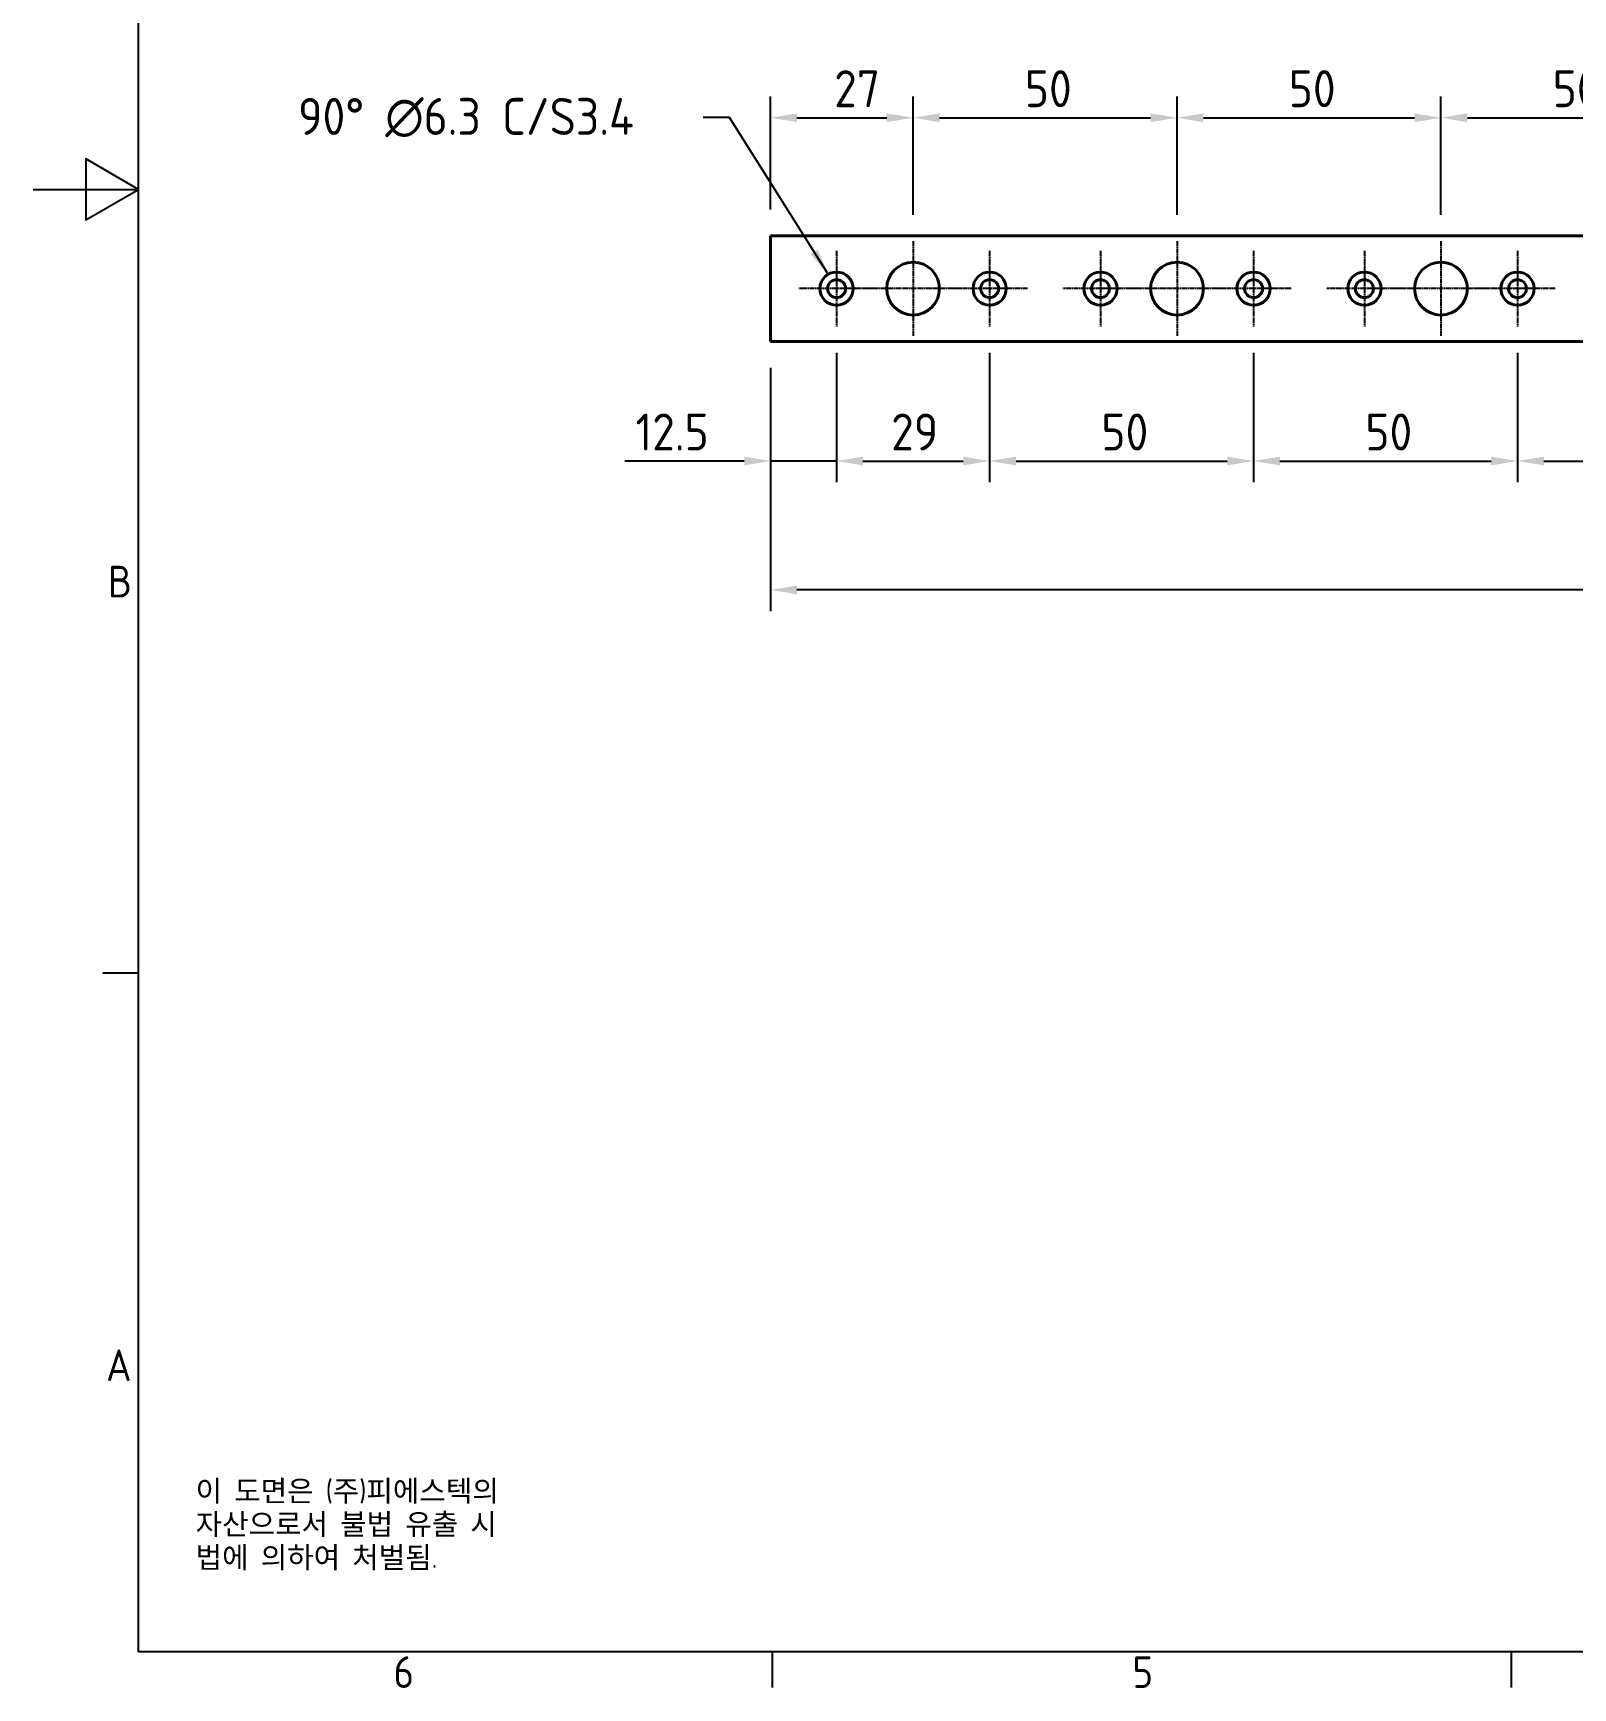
# Model space of a CAD drawing. Header units: millimetres. Extents: x 0 to 840, y 0 to 594.
# Drawn here: x 0 to 291.7, y 13.1 to 326.6 of the extents above; entities that cross this region are included whole.
import ezdxf

# ---------------------------------------------------------------- set-up
doc = ezdxf.new("R2010")
doc.units = ezdxf.units.MM
doc.header["$LTSCALE"] = 2
doc.linetypes.add('CHAIN', pattern=[0.7087, 0.4724, -0.0591, 0.1181, -0.0591])
doc.layers.get('0').update_dxf_attribs({"color": 3, "lineweight": 25, "true_color": 0x00ff00})
for name, color, linetype, lineweight, true_color in [('가시적인 것(ISO)', 3, 'Continuous', 40, 0x00ff00), ('기호(ISO)', 5, 'Continuous', 25, 0x0000ff), ('중심 표식(ISO)', 1, 'Continuous', 25, 0xff0000), ('치수(ISO)', 2, 'Continuous', 25, 0xffff00)]:
    doc.layers.add(name, color=color, linetype=linetype, lineweight=lineweight, true_color=true_color)
doc.layers.add('경계(ISO)', color=7, linetype='Continuous', lineweight=25)
doc.styles.add('문자 텍스트_PSTEK_POSCO', font='isocp.shx')
doc.styles.add('치수 텍스트_PSTEK_POSCO', font='isocp.shx')
doc.dimstyles.new('치수_PSTEK_POSCO', dxfattribs={"dimscale": 2, "dimtxt": 3.5, "dimasz": 2.5, "dimexe": 2, "dimexo": 2.5, "dimgap": 1, "dimtad": 1, "dimrnd": 1e-08, "dimdsep": 46, "dimtxsty": '치수 텍스트_PSTEK_POSCO', "dimcen": 0.09, "dimdle": 10, "dimclrd": 7, "dimclre": 7, "dimclrt": 2, "dimadec": 1, "dimazin": 2, "dimtfac": 1, "dimtmove": 0, "dimatfit": 3, "dimfxl": 1, "dimtolj": 1, "dimlwd": -1, "dimlwe": -1, "dimarcsym": 0})
doc.dimstyles.new('치수_PSTEK_POSCO$7', dxfattribs={"dimscale": 2, "dimtxt": 3.5, "dimasz": 2.5, "dimexe": 2, "dimexo": 2.5, "dimgap": 1, "dimtad": 1, "dimrnd": 1e-08, "dimdsep": 46, "dimtxsty": '치수 텍스트_PSTEK_POSCO', "dimcen": 0.09, "dimdle": 10, "dimclrd": 7, "dimclre": 7, "dimclrt": 2, "dimadec": 1, "dimazin": 2, "dimtfac": 1, "dimtmove": 0, "dimatfit": 3, "dimfxl": 1, "dimtolj": 1, "dimlwd": -1, "dimlwe": -1, "dimarcsym": 0})

# ---------------------------------------------------------------- blocks, each defined once
blk = doc.blocks.new('경계 Default Border')
at = {"layer": '경계(ISO)'}
for p, q in [((10, 74.25), (6.6, 74.25)), ((70, 10), (70, 6.6)), ((140, 10), (140, 6.6))]:
    blk.add_line(p, q, dxfattribs=at)
at = {"layer": '경계(ISO)', "flags": 128}
for points in [[(10, 10), (10, 287), (410, 287), (410, 10), (10, 10)], [(0, 148.5), (10, 148.5), (5, 151.39), (5, 145.61), (10, 148.5)]]:
    blk.add_lwpolyline(points, dxfattribs=at)
at = {"layer": '경계(ISO)', "color": 2, "true_color": 0xffff00, "char_height": 3, "attachment_point": 7, "style": '문자 텍스트_PSTEK_POSCO'}
for s, insert in [('B', (7.08, 109.85)), ('A', (6.91, 35.62)), ('6', (34.14, 6.57)), ('5', (104.14, 6.57))]:
    blk.add_mtext(s, dxfattribs=dict(at, insert=insert))
blk = doc.blocks.new('*D22')
at = {"layer": 'Defpoints', "color": 0, "transparency": 16777216}
for p in [(152.22, 271.05), (139.72, 268.2), (152.22, 245.54)]:
    blk.add_point(p, dxfattribs=at)
at = {"layer": '치수(ISO)', "color": 7, "transparency": 16777216}
for p, q in [((152.22, 266.05), (152.22, 241.54)), ((139.72, 263.2), (139.72, 241.54)), ((134.72, 245.54), (112.13, 245.54)), ((152.22, 245.54), (139.72, 245.54)), ((157.22, 245.54), (162.22, 245.54))]:
    blk.add_line(p, q, dxfattribs=at)
for points in [[(134.72, 246.38), (134.72, 244.71), (139.72, 245.54)], [(157.22, 246.38), (157.22, 244.71), (152.22, 245.54)]]:
    blk.add_solid(points, dxfattribs=at)
at = {"layer": '치수(ISO)', "color": 2, "transparency": 16777216, "insert": (114.13, 251.04), "char_height": 7, "attachment_point": 4, "style": '치수 텍스트_PSTEK_POSCO'}
blk.add_mtext('\\A1;12.5', dxfattribs=at)
blk = doc.blocks.new('*D23')
at = {"layer": 'Defpoints', "color": 0, "transparency": 16777216}
for p in [(152.22, 271.05), (181.22, 271.05), (181.22, 245.54)]:
    blk.add_point(p, dxfattribs=at)
at = {"layer": '치수(ISO)', "color": 7, "transparency": 16777216}
for p, q in [((152.22, 266.05), (152.22, 241.54)), ((181.22, 266.05), (181.22, 241.54)), ((157.22, 245.54), (176.22, 245.54))]:
    blk.add_line(p, q, dxfattribs=at)
for points in [[(157.22, 246.38), (157.22, 244.71), (152.22, 245.54)], [(176.22, 246.38), (176.22, 244.71), (181.22, 245.54)]]:
    blk.add_solid(points, dxfattribs=at)
at = {"layer": '치수(ISO)', "color": 2, "transparency": 16777216, "insert": (162.55, 251.04), "char_height": 7, "attachment_point": 4, "style": '치수 텍스트_PSTEK_POSCO'}
blk.add_mtext('\\A1;29', dxfattribs=at)
blk = doc.blocks.new('*D24')
at = {"layer": 'Defpoints', "color": 0, "transparency": 16777216}
for p in [(181.22, 271.05), (231.22, 271.05), (231.22, 245.54)]:
    blk.add_point(p, dxfattribs=at)
at = {"layer": '치수(ISO)', "color": 7, "transparency": 16777216}
for p, q in [((181.22, 266.05), (181.22, 241.54)), ((231.22, 266.05), (231.22, 241.54)), ((186.22, 245.54), (226.22, 245.54))]:
    blk.add_line(p, q, dxfattribs=at)
for points in [[(186.22, 246.38), (186.22, 244.71), (181.22, 245.54)], [(226.22, 246.38), (226.22, 244.71), (231.22, 245.54)]]:
    blk.add_solid(points, dxfattribs=at)
at = {"layer": '치수(ISO)', "color": 2, "transparency": 16777216, "insert": (202.39, 251.04), "char_height": 7, "attachment_point": 4, "style": '치수 텍스트_PSTEK_POSCO'}
blk.add_mtext('\\A1;50', dxfattribs=at)
blk = doc.blocks.new('*D25')
at = {"layer": 'Defpoints', "color": 0, "transparency": 16777216}
for p in [(231.22, 271.05), (281.22, 271.05), (281.22, 245.54)]:
    blk.add_point(p, dxfattribs=at)
at = {"layer": '치수(ISO)', "color": 7, "transparency": 16777216}
for p, q in [((231.22, 266.05), (231.22, 241.54)), ((281.22, 266.05), (281.22, 241.54)), ((236.22, 245.54), (276.22, 245.54))]:
    blk.add_line(p, q, dxfattribs=at)
for points in [[(236.22, 246.38), (236.22, 244.71), (231.22, 245.54)], [(276.22, 246.38), (276.22, 244.71), (281.22, 245.54)]]:
    blk.add_solid(points, dxfattribs=at)
at = {"layer": '치수(ISO)', "color": 2, "transparency": 16777216, "insert": (252.39, 251.04), "char_height": 7, "attachment_point": 4, "style": '치수 텍스트_PSTEK_POSCO'}
blk.add_mtext('\\A1;50', dxfattribs=at)
blk = doc.blocks.new('*D26')
at = {"layer": 'Defpoints', "color": 0, "transparency": 16777216}
for p in [(281.22, 271.05), (331.22, 271.05), (331.22, 245.54)]:
    blk.add_point(p, dxfattribs=at)
at = {"layer": '치수(ISO)', "color": 7, "transparency": 16777216}
for p, q in [((281.22, 266.05), (281.22, 241.54)), ((331.22, 266.05), (331.22, 241.54)), ((286.22, 245.54), (326.22, 245.54))]:
    blk.add_line(p, q, dxfattribs=at)
for points in [[(286.22, 246.38), (286.22, 244.71), (281.22, 245.54)], [(326.22, 246.38), (326.22, 244.71), (331.22, 245.54)]]:
    blk.add_solid(points, dxfattribs=at)
at = {"layer": '치수(ISO)', "color": 2, "transparency": 16777216, "insert": (302.39, 251.04), "char_height": 7, "attachment_point": 4, "style": '치수 텍스트_PSTEK_POSCO'}
blk.add_mtext('\\A1;50', dxfattribs=at)
blk = doc.blocks.new('*D32')
at = {"layer": 'Defpoints', "color": 0, "transparency": 16777216}
for p in [(166.72, 310.57), (139.72, 288.2), (166.72, 287.2)]:
    blk.add_point(p, dxfattribs=at)
at = {"layer": '치수(ISO)', "color": 7, "transparency": 16777216}
for p, q in [((139.72, 293.2), (139.72, 314.57)), ((166.72, 292.2), (166.72, 314.57)), ((144.72, 310.57), (161.72, 310.57))]:
    blk.add_line(p, q, dxfattribs=at)
for points in [[(144.72, 311.4), (144.72, 309.74), (139.72, 310.57)], [(161.72, 311.4), (161.72, 309.74), (166.72, 310.57)]]:
    blk.add_solid(points, dxfattribs=at)
at = {"layer": '치수(ISO)', "color": 2, "transparency": 16777216, "insert": (151.76, 316.07), "char_height": 7, "attachment_point": 4, "style": '치수 텍스트_PSTEK_POSCO'}
blk.add_mtext('\\A1;27', dxfattribs=at)
blk = doc.blocks.new('*D33')
at = {"layer": 'Defpoints', "color": 0, "transparency": 16777216}
for p in [(216.72, 310.57), (166.72, 287.2), (216.72, 287.2)]:
    blk.add_point(p, dxfattribs=at)
at = {"layer": '치수(ISO)', "color": 7, "transparency": 16777216}
for p, q in [((166.72, 292.2), (166.72, 314.57)), ((216.72, 292.2), (216.72, 314.57)), ((171.72, 310.57), (211.72, 310.57))]:
    blk.add_line(p, q, dxfattribs=at)
for points in [[(171.72, 311.4), (171.72, 309.74), (166.72, 310.57)], [(211.72, 311.4), (211.72, 309.74), (216.72, 310.57)]]:
    blk.add_solid(points, dxfattribs=at)
at = {"layer": '치수(ISO)', "color": 2, "transparency": 16777216, "insert": (187.89, 316.07), "char_height": 7, "attachment_point": 4, "style": '치수 텍스트_PSTEK_POSCO'}
blk.add_mtext('\\A1;50', dxfattribs=at)
blk = doc.blocks.new('*D34')
at = {"layer": 'Defpoints', "color": 0, "transparency": 16777216}
for p in [(266.72, 310.57), (216.72, 287.2), (266.72, 287.2)]:
    blk.add_point(p, dxfattribs=at)
at = {"layer": '치수(ISO)', "color": 7, "transparency": 16777216}
for p, q in [((216.72, 292.2), (216.72, 314.57)), ((266.72, 292.2), (266.72, 314.57)), ((221.72, 310.57), (261.72, 310.57))]:
    blk.add_line(p, q, dxfattribs=at)
for points in [[(221.72, 311.4), (221.72, 309.74), (216.72, 310.57)], [(261.72, 311.4), (261.72, 309.74), (266.72, 310.57)]]:
    blk.add_solid(points, dxfattribs=at)
at = {"layer": '치수(ISO)', "color": 2, "transparency": 16777216, "insert": (237.89, 316.07), "char_height": 7, "attachment_point": 4, "style": '치수 텍스트_PSTEK_POSCO'}
blk.add_mtext('\\A1;50', dxfattribs=at)
blk = doc.blocks.new('*D35')
at = {"layer": 'Defpoints', "color": 0, "transparency": 16777216}
for p in [(316.72, 310.57), (266.72, 287.2), (316.72, 287.2)]:
    blk.add_point(p, dxfattribs=at)
at = {"layer": '치수(ISO)', "color": 7, "transparency": 16777216}
for p, q in [((266.72, 292.2), (266.72, 314.57)), ((316.72, 292.2), (316.72, 314.57)), ((271.72, 310.57), (311.72, 310.57))]:
    blk.add_line(p, q, dxfattribs=at)
for points in [[(271.72, 311.4), (271.72, 309.74), (266.72, 310.57)], [(311.72, 311.4), (311.72, 309.74), (316.72, 310.57)]]:
    blk.add_solid(points, dxfattribs=at)
at = {"layer": '치수(ISO)', "color": 2, "transparency": 16777216, "insert": (287.89, 316.07), "char_height": 7, "attachment_point": 4, "style": '치수 텍스트_PSTEK_POSCO'}
blk.add_mtext('\\A1;50', dxfattribs=at)
blk = doc.blocks.new('*D41')
at = {"layer": 'Defpoints', "color": 0, "transparency": 16777216}
for p in [(139.72, 268.2), (547.72, 268.2), (139.72, 221.13)]:
    blk.add_point(p, dxfattribs=at)
at = {"layer": '치수(ISO)', "color": 7, "transparency": 16777216}
for p, q in [((139.72, 263.2), (139.72, 217.13)), ((547.72, 263.2), (547.72, 217.13)), ((542.72, 221.13), (144.72, 221.13))]:
    blk.add_line(p, q, dxfattribs=at)
for points in [[(144.72, 221.97), (144.72, 220.3), (139.72, 221.13)], [(542.72, 221.97), (542.72, 220.3), (547.72, 221.13)]]:
    blk.add_solid(points, dxfattribs=at)
at = {"layer": '치수(ISO)', "color": 2, "transparency": 16777216, "insert": (337.07, 226.63), "char_height": 7, "attachment_point": 4, "style": '치수 텍스트_PSTEK_POSCO'}
blk.add_mtext('\\A1;408', dxfattribs=at)

msp = doc.modelspace()

# ---------------------------------------------------------------- linework, layer by layer
at = {"layer": '가시적인 것(ISO)'}
for p, q in [((139.719, 268.196), (139.719, 288.196)), ((139.719, 288.196), (547.719, 288.196)), ((547.719, 268.196), (139.719, 268.196))]:
    msp.add_line(p, q, dxfattribs=at)
for centre, radius in [((166.719, 278.196), 5), ((216.719, 278.196), 5), ((266.719, 278.196), 5), ((152.219, 278.196), 3.15), ((152.219, 278.196), 1.7), ((181.219, 278.196), 3.15), ((181.219, 278.196), 1.7), ((202.219, 278.196), 3.15), ((202.219, 278.196), 1.7), ((231.219, 278.196), 3.15), ((231.219, 278.196), 1.7), ((252.219, 278.196), 3.15), ((252.219, 278.196), 1.7), ((281.219, 278.196), 3.15), ((281.219, 278.196), 1.7)]:
    msp.add_circle(centre, radius, dxfattribs=at)
at = {"layer": '중심 표식(ISO)', "linetype": 'CHAIN'}
for p, q in [((152.219, 285.346), (152.219, 271.046)), ((166.719, 287.196), (166.719, 269.196)), ((181.219, 285.346), (181.219, 271.046)), ((202.219, 285.346), (202.219, 271.046)), ((216.719, 287.196), (216.719, 269.196)), ((231.219, 285.346), (231.219, 271.046)), ((252.219, 285.346), (252.219, 271.046)), ((266.719, 287.196), (266.719, 269.196)), ((281.219, 285.346), (281.219, 271.046)), ((159.369, 278.196), (145.069, 278.196)), ((175.719, 278.196), (157.719, 278.196)), ((188.369, 278.196), (174.069, 278.196)), ((209.369, 278.196), (195.069, 278.196)), ((225.719, 278.196), (207.719, 278.196)), ((238.369, 278.196), (224.069, 278.196)), ((259.369, 278.196), (245.069, 278.196)), ((275.719, 278.196), (257.719, 278.196)), ((288.369, 278.196), (274.069, 278.196))]:
    msp.add_line(p, q, dxfattribs=at)

# ---------------------------------------------------------------- block references
at = {"xscale": 2, "yscale": 2, "zscale": 2}
msp.add_blockref('경계 Default Border', (0, 0), dxfattribs=at)

# ---------------------------------------------------------------- texts
at = {"layer": '기호(ISO)', "color": 2, "true_color": 0xffff00, "insert": (50.198, 310.588), "char_height": 7, "width": 74.72148, "attachment_point": 4, "line_spacing_factor": 0.6125, "style": '치수 텍스트_PSTEK_POSCO'}
msp.add_mtext('{90° \\fAIGDT|b0|i0;\\H7.0000;n\\fisocp|b0|i0;\\H7.0000;6.3 C/S3.4}', dxfattribs=at)
at = {"layer": '기호(ISO)', "color": 7, "insert": (30.789, 52.457), "char_height": 4, "width": 102.48028, "attachment_point": 1, "line_spacing_factor": 0.944221, "style": '문자 텍스트_PSTEK_POSCO'}
msp.add_mtext('{이 도면은 (주)피에스텍의\\P자산으로서 불법 유출 시 \\P법에 의하여 처벌됨.}', dxfattribs=at)

# ---------------------------------------------------------------- dimensions: what is measured, and where the dimension line sits
at = {"layer": '치수(ISO)', "color": 7}
for base, p1, p2, override, picture, middle in [((166.719, 310.569), (139.719, 288.196), (166.719, 287.196), {"dimdec": 2, "dimtp": 0, "dimtm": 0, "dimtdec": 2, "dimtofl": 0, "dimatfit": 1}, '*D32', (155.699, 310.569)), ((216.719, 310.569), (166.719, 287.196), (216.719, 287.196), {"dimdec": 2, "dimtp": 0, "dimtm": 0, "dimtdec": 2, "dimtofl": 0, "dimatfit": 1}, '*D33', (191.739, 310.569)), ((266.719, 310.569), (216.719, 287.196), (266.719, 287.196), {"dimdec": 2, "dimtp": 0, "dimtm": 0, "dimtdec": 2, "dimtofl": 0, "dimatfit": 1}, '*D34', (241.739, 310.569)), ((316.719, 310.569), (266.719, 287.196), (316.719, 287.196), {"dimdec": 2, "dimtp": 0, "dimtm": 0, "dimtdec": 2, "dimtofl": 0, "dimatfit": 1}, '*D35', (291.739, 310.569)), ((152.219, 245.543), (139.719, 268.196), (152.219, 271.046), {"dimdec": 2, "dimtp": 0, "dimtm": 0, "dimtdec": 2, "dimtofl": 1, "dimatfit": 1}, '*D22', (120.924, 245.543)), ((181.219, 245.543), (152.219, 271.046), (181.219, 271.046), {"dimdec": 2, "dimtp": 0, "dimtm": 0, "dimtdec": 2, "dimtofl": 0, "dimatfit": 1}, '*D23', (166.739, 245.543)), ((231.219, 245.543), (181.219, 271.046), (231.219, 271.046), {"dimdec": 2, "dimtp": 0, "dimtm": 0, "dimtdec": 2, "dimtofl": 0, "dimatfit": 1}, '*D24', (206.239, 245.543)), ((281.219, 245.543), (231.219, 271.046), (281.219, 271.046), {"dimdec": 2, "dimtp": 0, "dimtm": 0, "dimtdec": 2, "dimtofl": 0, "dimatfit": 1}, '*D25', (256.239, 245.543)), ((331.219, 245.543), (281.219, 271.046), (331.219, 271.046), {"dimdec": 2, "dimtp": 0, "dimtm": 0, "dimtdec": 2, "dimtofl": 0, "dimatfit": 1}, '*D26', (306.239, 245.543)), ((139.719, 221.132), (547.719, 268.196), (139.719, 268.196), {"dimdec": 2, "dimtp": 0, "dimtm": 0, "dimtdec": 2, "dimtofl": 0, "dimatfit": 1}, '*D41', (343.719, 221.132))]:
    dim = msp.add_linear_dim(base=base, p1=p1, p2=p2, angle=180, dimstyle='치수_PSTEK_POSCO', override=override, dxfattribs=at)
    dim.commit()
    dim.dimension.update_dxf_attribs({"geometry": picture, "text_midpoint": middle, "dimtype": 160})

# ---------------------------------------------------------------- leaders
at = {"layer": '기호(ISO)', "color": 7, "annotation_type": 0, "has_hookline": 1, "hookline_direction": 1, "text_width": 70.375}
msp.add_leader([(150.644, 280.924), (131.92, 310.588), (126.92, 310.588)], dimstyle='치수_PSTEK_POSCO$7', override={"dimtad": 0}, dxfattribs=at)

doc.saveas('drawing.dxf')
